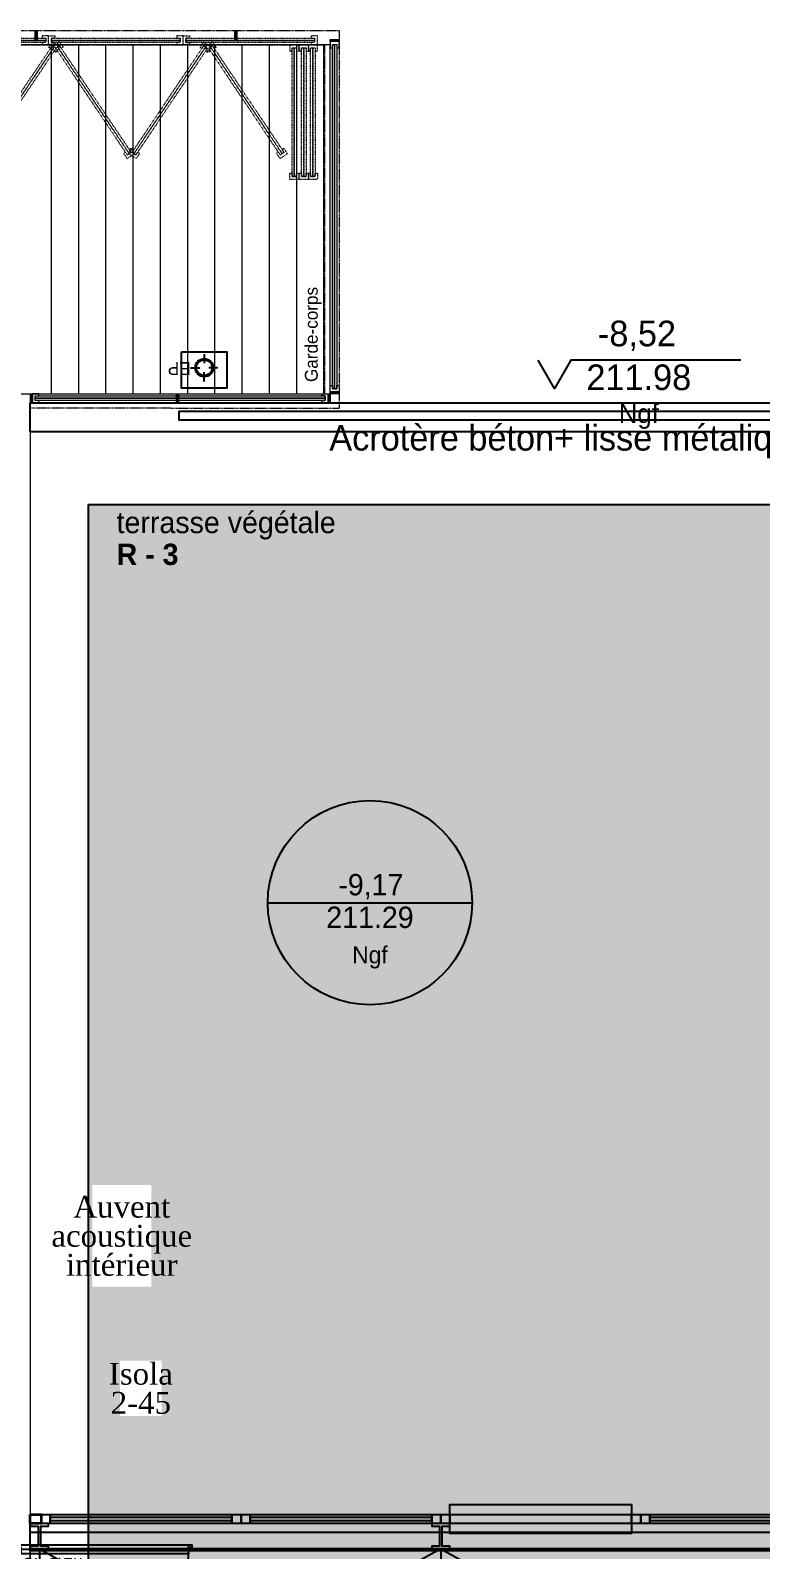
# Model space of a CAD drawing. Header units: centimetres. Extents: x 1724 to 19617, y -6503 to 8072.
# Drawn here: x 7639 to 8041, y 4278 to 5114 of the extents above; entities that cross this region are included whole.
import ezdxf

# ---------------------------------------------------------------- set-up
doc = ezdxf.new("R2010")
doc.units = ezdxf.units.CM
for name, pattern in [('ACAD_ISO03W100', [0.295276, 0.11811, -0.177165]), ('INTERROMPU2', [0.75, 0.5, -0.25]), ('Style de ligne -13', [0.147638, 0.098425, -0.049213]), ('Style de ligne -15', [2.08328, 1.25, -0.41656, 0.13886, -0.27786])]:
    doc.linetypes.add(name, pattern=pattern)
doc.layers.add('B BATI-lumon', color=252, linetype='Continuous', lineweight=20)
doc.layers.add('B GÈnÈral', color=7, linetype='Continuous', lineweight=5)
for name, color, linetype in [('B GÈnÈral_Hatch', 252, 'Continuous'), ('B Général', 252, 'Continuous'), ('C ANNOTATIONS-niveaux', 252, 'Continuous'), ('C ANNOTATIONS-prestations', 252, 'Continuous'), ('C ANNOTATIONS-texte', 252, 'Continuous'), ('D SURFACES-shab', 252, 'Continuous'), ('prlm-VMC', 93, 'Continuous')]:
    doc.layers.add(name, color=color, linetype=linetype)
doc.styles.add('Eurostile', font='Eurosti.TTF')
doc.styles.add('prlm-vmc', font='pala.ttf', dxfattribs={"height": 14})
pattern_1 = [(45, (0, 0), (2.42535, -2.64583), [])]

# ---------------------------------------------------------------- blocks, each defined once
blk = doc.blocks.new('A n0.PV 93.204')
at = {"layer": 'B GÈnÈral_Hatch', "linetype": 'Continuous'}
h = blk.add_hatch(dxfattribs=at)
h.set_pattern_fill('50_BETON', color=256, style=0, pattern_type=2)
h.set_pattern_definition(pattern_1)
edge = h.paths.add_edge_path()
edge.add_line((-51.6, -8.95), (-50.94, -8.37))
edge.add_line((-50.94, -8.37), (-50.93, -8.36))
edge.add_arc((-50.79, -8.52), 0.2, 48.99091, 131.00909, ccw=False)
edge.add_line((-50.66, -8.36), (-50.65, -8.37))
edge.add_line((-50.65, -8.37), (-50.1, -8.86))
edge.add_line((-50.1, -8.86), (-50.1, -8.86))
edge.add_arc((-50.06, -8.82), 0.05, 228.99091, 270)
edge.add_line((-50.06, -8.87), (-50.06, -8.87))
edge.add_line((-50.06, -8.87), (-46.7, -8.87))
edge.add_line((-46.7, -8.87), (-46.69, -8.87))
edge.add_arc((-46.69, -8.83), 0.0435, 270, 360)
edge.add_line((-46.65, -8.83), (-46.65, 2.7))
edge.add_arc((-46.48, 2.7), 0.174, 90, 180, ccw=False)
edge.add_line((-46.48, 2.87), (-46.45, 2.87))
edge.add_line((-46.45, 2.87), (-44.9, 2.87))
edge.add_line((-44.9, 2.87), (-44.89, 2.87))
edge.add_arc((-44.89, 2.91), 0.0435, 270, 360)
edge.add_line((-44.85, 2.91), (-44.85, 5.96))
edge.add_arc((-44.89, 5.96), 0.0435, 0, 90)
edge.add_line((-44.89, 6), (-44.9, 6))
edge.add_line((-44.9, 6), (-46.45, 6))
edge.add_line((-46.45, 6), (-46.48, 6))
edge.add_arc((-46.48, 6.17), 0.174, 180, 270, ccw=False)
edge.add_line((-46.65, 6.17), (-46.65, 8.83))
edge.add_arc((-46.69, 8.83), 0.0435, 0, 90)
edge.add_line((-46.69, 8.87), (-46.7, 8.87))
edge.add_line((-46.7, 8.87), (-50.06, 8.87))
edge.add_line((-50.06, 8.87), (-50.06, 8.87))
edge.add_arc((-50.06, 8.82), 0.05, 90, 131.00909)
edge.add_line((-50.1, 8.86), (-50.1, 8.86))
edge.add_line((-50.1, 8.86), (-50.65, 8.37))
edge.add_line((-50.65, 8.37), (-50.66, 8.37))
edge.add_arc((-50.79, 8.52), 0.2, 233.09668, 311.00909, ccw=False)
edge.add_line((-50.91, 8.36), (-50.92, 8.36))
edge.add_line((-50.92, 8.36), (-51.44, 8.81))
edge.add_line((-51.44, 8.81), (-51.44, 8.81))
edge.add_line((-51.44, 8.81), (-51.6, 8.95))
edge.add_line((-51.6, 8.95), (-51.6, -8.95))
h = blk.add_hatch(dxfattribs=at)
h.set_pattern_fill('50_BETON', color=256, style=0, pattern_type=2)
h.set_pattern_definition(pattern_1)
edge = h.paths.add_edge_path()
edge.add_line((51.6, -8.95), (50.94, -8.37))
edge.add_line((50.94, -8.37), (50.93, -8.36))
edge.add_arc((50.79, -8.52), 0.2, 48.99091, 131.00909)
edge.add_line((50.66, -8.36), (50.65, -8.37))
edge.add_line((50.65, -8.37), (50.1, -8.86))
edge.add_line((50.1, -8.86), (50.1, -8.86))
edge.add_arc((50.06, -8.82), 0.05, 270, 311.00909, ccw=False)
edge.add_line((50.06, -8.87), (50.06, -8.87))
edge.add_line((50.06, -8.87), (46.7, -8.87))
edge.add_line((46.7, -8.87), (46.69, -8.87))
edge.add_arc((46.69, -8.83), 0.0435, 180, 270, ccw=False)
edge.add_line((46.65, -8.83), (46.65, 2.7))
edge.add_arc((46.48, 2.7), 0.174, 0, 90)
edge.add_line((46.48, 2.87), (46.45, 2.87))
edge.add_line((46.45, 2.87), (44.9, 2.87))
edge.add_line((44.9, 2.87), (44.89, 2.87))
edge.add_arc((44.89, 2.91), 0.0435, 180, 270, ccw=False)
edge.add_line((44.85, 2.91), (44.85, 5.96))
edge.add_arc((44.89, 5.96), 0.0435, 90, 180, ccw=False)
edge.add_line((44.89, 6), (44.9, 6))
edge.add_line((44.9, 6), (46.45, 6))
edge.add_line((46.45, 6), (46.48, 6))
edge.add_arc((46.48, 6.17), 0.174, 270, 360)
edge.add_line((46.65, 6.17), (46.65, 8.83))
edge.add_arc((46.69, 8.83), 0.0435, 90, 180, ccw=False)
edge.add_line((46.69, 8.87), (46.7, 8.87))
edge.add_line((46.7, 8.87), (50.06, 8.87))
edge.add_line((50.06, 8.87), (50.06, 8.87))
edge.add_arc((50.06, 8.82), 0.05, 48.99091, 90, ccw=False)
edge.add_line((50.1, 8.86), (50.1, 8.86))
edge.add_line((50.1, 8.86), (50.65, 8.37))
edge.add_line((50.65, 8.37), (50.66, 8.37))
edge.add_arc((50.79, 8.52), 0.2, 228.99091, 306.90332)
edge.add_line((50.91, 8.36), (50.92, 8.36))
edge.add_line((50.92, 8.36), (51.44, 8.81))
edge.add_line((51.44, 8.81), (51.44, 8.81))
edge.add_line((51.44, 8.81), (51.6, 8.95))
edge.add_line((51.6, 8.95), (51.6, -8.95))
at = {"layer": 'B Général', "linetype": 'Continuous'}
for p, q in [((47.5, 12), (47.64, 104)), ((48.51, 104), (50.01, 104))]:
    blk.add_line(p, q, dxfattribs=at)
at = {"layer": 'B Général', "linetype": 'Style de ligne -13', "ltscale": 25.4}
for p, q in [((46.7, 9), (-46.7, 9)), ((46.7, -9), (-46.7, -9))]:
    blk.add_line(p, q, dxfattribs=at)
at = {"layer": 'B Général', "linetype": 'Continuous', "flags": 128}
for points in [[(45, 12), (48.5, 12), (48.5, 10), (50, 10), (50.01, 106), (48.51, 106), (48.51, 104), (45.01, 104)], [(0, -20.5), (-14, -41.85), (14, -41.85)]]:
    blk.add_lwpolyline(points, close=True, dxfattribs=at)
for points in [[(-46.5, 8.83), (-46.5, 6.17, 0.414214), (-46.46, 6.13), (-46.45, 6.13), (-44.9, 6.13), (-44.87, 6.13, -0.414214), (-44.7, 5.96), (-44.7, 2.91, -0.414214), (-44.87, 2.74), (-44.9, 2.74), (-46.45, 2.74), (-46.46, 2.74, 0.414214), (-46.5, 2.7), (-46.5, -8.83, -0.414214), (-46.67, -9), (-46.7, -9), (-50.06, -9), (-50.07, -9, -0.18087), (-50.2, -8.95), (-50.2, -8.95), (-50.76, -8.47), (-50.76, -8.46, 0.373975), (-50.83, -8.46), (-50.83, -8.47), (-51.49, -9.04), (-51.6, -8.95), (-50.94, -8.37), (-50.93, -8.36, -0.373975), (-50.66, -8.36), (-50.65, -8.37), (-50.1, -8.86), (-50.1, -8.86, 0.18087), (-50.06, -8.87), (-50.06, -8.87), (-46.7, -8.87), (-46.69, -8.87, 0.414214), (-46.65, -8.83), (-46.65, 2.7, -0.414214), (-46.48, 2.87), (-46.45, 2.87), (-44.9, 2.87), (-44.89, 2.87, 0.414214), (-44.85, 2.91), (-44.85, 5.96, 0.414214), (-44.89, 6), (-44.9, 6), (-46.45, 6), (-46.48, 6, -0.414214), (-46.65, 6.17), (-46.65, 8.83, 0.414214), (-46.69, 8.87), (-46.7, 8.87), (-50.06, 8.87), (-50.06, 8.87, 0.18087), (-50.1, 8.86), (-50.1, 8.86), (-50.65, 8.37), (-50.66, 8.37, -0.353689), (-50.91, 8.36), (-50.92, 8.36), (-51.44, 8.81), (-51.44, 8.81), (-51.6, 8.95), (-51.49, 9.04), (-50.88, 8.51, 0.385556), (-50.77, 8.46), (-50.76, 8.47), (-50.2, 8.95), (-50.2, 8.95, -0.18087), (-50.07, 9), (-50.06, 9), (-46.7, 9), (-46.67, 9, -0.414214)], [(46.5, 8.83), (46.5, 6.17, -0.414214), (46.46, 6.13), (46.45, 6.13), (44.9, 6.13), (44.87, 6.13, 0.414214), (44.7, 5.96), (44.7, 2.91, 0.414214), (44.87, 2.74), (44.9, 2.74), (46.45, 2.74), (46.46, 2.74, -0.414214), (46.5, 2.7), (46.5, -8.83, 0.414214), (46.67, -9), (46.7, -9), (50.06, -9), (50.07, -9, 0.18087), (50.2, -8.95), (50.2, -8.95), (50.76, -8.47), (50.76, -8.46, -0.373975), (50.83, -8.46), (50.83, -8.47), (51.49, -9.04), (51.6, -8.95), (50.94, -8.37), (50.93, -8.36, 0.373975), (50.66, -8.36), (50.65, -8.37), (50.1, -8.86), (50.1, -8.86, -0.18087), (50.06, -8.87), (50.06, -8.87), (46.7, -8.87), (46.69, -8.87, -0.414214), (46.65, -8.83), (46.65, 2.7, 0.414214), (46.48, 2.87), (46.45, 2.87), (44.9, 2.87), (44.89, 2.87, -0.414214), (44.85, 2.91), (44.85, 5.96, -0.414214), (44.89, 6), (44.9, 6), (46.45, 6), (46.48, 6, 0.414214), (46.65, 6.17), (46.65, 8.83, -0.414214), (46.69, 8.87), (46.7, 8.87), (50.06, 8.87), (50.06, 8.87, -0.18087), (50.1, 8.86), (50.1, 8.86), (50.65, 8.37), (50.66, 8.37, 0.353689), (50.91, 8.36), (50.92, 8.36), (51.44, 8.81), (51.44, 8.81), (51.6, 8.95), (51.49, 9.04), (50.88, 8.51, -0.385556), (50.77, 8.46), (50.76, 8.47), (50.2, 8.95), (50.2, 8.95, 0.18087), (50.07, 9), (50.06, 9), (46.7, 9), (46.67, 9, 0.414214)]]:
    blk.add_lwpolyline(points, format="xyb", close=True, dxfattribs=at)
at = {"layer": 'B Général', "linetype": 'Continuous'}
blk.add_circle((48.5, 9.5), 0.5, dxfattribs=at)
blk.add_arc((48.5, 9.5), 94.5, 90, 181.23226, dxfattribs=at)
at = {"layer": 'C ANNOTATIONS-prestations', "insert": (25.19, 12.23), "char_height": 7.049, "attachment_point": 1, "rotation": 90, "line_spacing_factor": 0.895453, "style": 'Eurostile'}
blk.add_mtext('PV 93*204\\PCF 1/2h', dxfattribs=at)
blk = doc.blocks.new('B n0.Groupe-3-1')
at = {"layer": 'B GÈnÈral_Hatch', "linetype": 'Continuous'}
h = blk.add_hatch(dxfattribs=at)
h.set_pattern_fill('H_BETON', color=256, style=0, pattern_type=2)
h.set_pattern_definition([(-142.125016, (18.52, 3.53), (43.711712, -46.2287), [20.111606, -70.00223]), (-46.60301, (18.52, 3.53), (74.898574, 50.106956), [10.136317, -53.486058]), (-168.134205, (25.97, -3.92), (43.228758, -46.146754), [23.831505, -66.28233]), (-45, (74.487, 21.94), (26.147215, 36.693991), [3.741977, -41.314941]), (28.99596, (32.19, 40.13), (42.295787, -18.189762), [4.249871, -37.596046]), (-23.19859, (33.07, 39.688), (10.649274, 43.780348), [6.716635, -38.340283]), (-45.273068, (35.91, 42.19), (26.321799, 36.568959), [6.623501, -39.417796]), (-170.53768, (0, 0), (58.64547, -170.41925), [10.72895, -169.49872]), (-107.353786, (-22.49, 19.844), (44.637211, -6.135573), [7.392084, -37.664834]), (-54.46244, (-22.49, 19.844), (45.861128, -6.173661), [7.586823, -37.470095]), (179.84497, (-18.991, 13.656), (41.80673, -21.85841), [5.2623915, -34.296323])])
h.paths.add_polyline_path([(117978.58, -121114.33), (118371.01, -121114.33), (118371.01, -122656.33), (117978.58, -122656.33)])
at = {"layer": 'B Général', "linetype": 'Continuous', "lineweight": 20, "flags": 128}
for points in [[(118410.58, -122696.33), (118410.58, -121074.33), (117946.58, -121074.33), (117946.58, -122450.33), (117938.58, -122450.33), (117938.58, -122696.33)], [(117978.58, -122656.33), (117978.58, -121114.33), (118371.01, -121114.33), (118371.01, -122656.33)]]:
    blk.add_lwpolyline(points, close=True, dxfattribs=at)
at = {"layer": 'B Général', "linetype": 'Continuous', "flags": 128}
blk.add_lwpolyline([(117978.58, -121114.33), (118371.01, -121114.33), (118371.01, -122656.33), (117978.58, -122656.33)], close=True, dxfattribs=at)
blk = doc.blocks.new('B n0.Alti BAT B TERRASSE R-3')
at = {"layer": 'C ANNOTATIONS-niveaux', "linetype": 'Continuous'}
blk.add_line((-56.75, -0.5), (55.75, -0.5), dxfattribs=at)
blk.add_circle((-0.5, -0.5), 56.25, dxfattribs=at)
at = {"layer": 'C ANNOTATIONS-niveaux', "attachment_point": 2, "rotation": 0, "line_spacing_factor": 0.894578, "style": 'Eurostile'}
for s, insert, char_height in [('-9,17', (0, 15.29), 11.759), ('211.29', (-0.5, -2.68), 11.759), ('Ngf', (-0.5, -24.52), 9.407)]:
    blk.add_mtext(s, dxfattribs=dict(at, insert=insert, char_height=char_height))
blk = doc.blocks.new('B n0.EP')
at = {"layer": 'B Général', "linetype": 'Continuous'}
for p, q in [((-7.5, 0), (-2.5, 0)), ((0, 7.5), (0, 2.5)), ((7.5, 0), (2.5, 0)), ((0, -7.5), (0, -2.5))]:
    blk.add_line(p, q, dxfattribs=at)
at = {"layer": 'B Général', "linetype": 'Continuous', "flags": 128}
for points in [[(-5, 0, -1), (5, 0, -1)], [(-4.33, 0, -1), (4.33, 0, -1)]]:
    blk.add_lwpolyline(points, format="xyb", close=True, dxfattribs=at)
at = {"layer": 'C ANNOTATIONS-prestations', "insert": (7.5, 3.99), "char_height": 7.056, "attachment_point": 1, "line_spacing_factor": 0.894578, "style": 'Eurostile'}
blk.add_mtext('EP', dxfattribs=at)
blk = doc.blocks.new('B n0.Groupe-12-1')
at = {"layer": 'B Général', "linetype": 'Continuous', "flags": 128}
blk.add_lwpolyline([(118029.83, -121030.2), (118054.83, -121030.2), (118054.83, -121050.2), (118029.83, -121050.2)], close=True, dxfattribs=at)
at = {"layer": 'B Général', "rotation": 180}
blk.add_blockref('B n0.EP', (118042.33, -121038.95), dxfattribs=at)
blk = doc.blocks.new('B n0.Groupe-38-1')
at = {"layer": 'B Général', "linetype": 'Continuous', "flags": 128}
blk.add_lwpolyline([(118337.8, -121034.77), (118244.07, -121034.77), (118235.09, -121050.33), (118226.12, -121034.77)], dxfattribs=at)
at = {"layer": 'C ANNOTATIONS-niveaux', "attachment_point": 2, "rotation": 360, "line_spacing_factor": 0.894578, "style": 'Eurostile'}
for s, insert, char_height in [('-8,52', (118280.55, -121013.04), 14.111), ('211.98', (118281.55, -121037.17), 14.111), ('Ngf', (118281.55, -121058.85), 10.583)]:
    blk.add_mtext(s, dxfattribs=dict(at, insert=insert, char_height=char_height))
blk = doc.blocks.new('B n0.Groupe-46-1')
at = {"layer": 'B Général', "linetype": 'Continuous', "flags": 128}
for points in [[(118726.58, -122716.29), (117938.58, -122716.29), (117938.58, -122696.33), (118410.58, -122696.33), (118410.58, -121074.33), (117946.58, -121074.33), (117946.58, -121058.33), (118726.58, -121058.33), (118726.58, -121074.33), (118426.58, -121074.33), (118426.58, -122696.33), (118726.58, -122696.33)], [(118726.58, -121891.73), (118726.58, -121896.73), (118422.79, -121896.74), (118422.79, -122706.33), (118722.58, -122706.33), (118722.58, -122711.33), (117938.58, -122711.33), (117938.58, -122706.33), (118417.37, -122706.33), (118417.37, -121067.83), (118028.58, -121067.83), (118028.58, -121062.83), (118726.58, -121062.83), (118726.58, -121067.83), (118422.79, -121067.83), (118422.79, -121891.74)]]:
    blk.add_lwpolyline(points, close=True, dxfattribs=at)
at = {"layer": 'B Général'}
for name in ['B n0.Groupe-38-1', 'B n0.Groupe-12-1', 'B n0.Groupe-3-1']:
    blk.add_blockref(name, (0, 0), dxfattribs=at)
at = {"layer": 'C ANNOTATIONS-niveaux'}
blk.add_blockref('B n0.Alti BAT B TERRASSE R-3', (118134.05, -121332.96), dxfattribs=at)
at = {"layer": 'B Général', "insert": (118111.18, -121070.46), "char_height": 14.1111, "attachment_point": 1, "line_spacing_factor": 0.894578, "style": 'Eurostile'}
blk.add_mtext('Acrotère béton+ lisse métalique', dxfattribs=at)
at = {"layer": 'C ANNOTATIONS-texte', "insert": (117994.08, -121118.27), "char_height": 11.7593, "width": 402.5158, "attachment_point": 1, "line_spacing_factor": 0.894578, "style": 'Eurostile'}
blk.add_mtext('terrasse végétale \\P{\\fEurostile|b1|i0|c0|p0;R - 3}', dxfattribs=at)
blk = doc.blocks.new('B n0.Groupe-116-1')
at = {"layer": 'B GÈnÈral_Hatch', "linetype": 'Continuous'}
h = blk.add_hatch(dxfattribs=at)
h.set_pattern_fill('PLATELAGE BOIS', color=256, angle=90, style=0, pattern_type=2)
h.set_pattern_definition([(180, (118571.579, -121750.306), (1e-15, 17), [])])
h.paths.add_polyline_path([(117946.58, -121675.23), (119272.58, -121675.23), (119272.58, -121823.73), (117946.58, -121823.73)])
at = {"layer": 'B Général', "linetype": 'Continuous'}
for p, q in [((117951.58, -121689.23), (117951.58, -121811.23)), ((118172.57, -121689.23), (118172.58, -121811.23))]:
    blk.add_line(p, q, dxfattribs=at)
at = {"layer": 'B Général', "linetype": 'Style de ligne -15', "ltscale": 25.4}
for p, q in [((117951.58, -121689.23), (118172.58, -121811.23)), ((118172.58, -121689.23), (117951.58, -121811.23)), ((118172.58, -121689.23), (118392.58, -121811.23))]:
    blk.add_line(p, q, dxfattribs=at)
at = {"layer": 'B Général', "linetype": 'Continuous', "lineweight": 18, "flags": 128}
blk.add_lwpolyline([(117946.58, -121675.23), (119272.58, -121675.23), (119272.58, -121823.73), (117946.58, -121823.73)], close=True, dxfattribs=at)
at = {"layer": 'B Général', "linetype": 'Continuous', "flags": 128}
for points in [[(117956.58, -121675.23), (117946.58, -121675.23), (117946.58, -121676.73), (117950.83, -121676.73), (117950.83, -121687.73), (117946.58, -121687.73), (117946.58, -121689.23), (117956.58, -121689.23), (117956.58, -121687.73), (117952.33, -121687.73), (117952.33, -121676.73), (117956.58, -121676.73)], [(118177.58, -121675.23), (118167.58, -121675.23), (118167.58, -121676.73), (118171.83, -121676.73), (118171.83, -121687.73), (118167.58, -121687.73), (118167.58, -121689.23), (118177.58, -121689.23), (118177.58, -121687.73), (118173.33, -121687.73), (118173.33, -121676.73), (118177.58, -121676.73)], [(117946.58, -121690.23), (117946.58, -121689.23), (119277.59, -121689.23), (119277.59, -121690.23)]]:
    blk.add_lwpolyline(points, close=True, dxfattribs=at)
blk = doc.blocks.new('B n0.naco')
at = {"layer": 'B Général', "linetype": 'Continuous', "flags": 128}
for points in [[(-50, 2.5), (-50, -2.5), (-55, -2.5), (-55, 2.5)], [(50, 8), (50, -8), (-50, -8), (-50, 8)], [(-49.94, 2.5), (50, 2.5), (50, -2.5), (-49.94, -2.5)], [(55, 2.5), (55, -2.5), (50, -2.5), (50, 2.5)]]:
    blk.add_lwpolyline(points, close=True, dxfattribs=at)
blk = doc.blocks.new('B n0.Groupe-117-1')
at = {"layer": 'B Général', "linetype": 'Continuous', "flags": 128}
for points in [[(-50, 2.5), (-50, -2.5), (-55, -2.5), (-55, 2.5)], [(-50, 2.5), (50, 2.5), (50, -2.5), (-50, -2.5)], [(50, 1), (50, -1), (-50, -1), (-50, 1)], [(55, 2.5), (55, -2.5), (50, -2.5), (50, 2.5)]]:
    blk.add_lwpolyline(points, close=True, dxfattribs=at)
blk = doc.blocks.new('B n0.chassis fixe passerelle')
at = {"layer": 'B Général'}
blk.add_blockref('B n0.Groupe-117-1', (0, 0), dxfattribs=at)
blk = doc.blocks.new('B n0.Groupe-120-1')
at = {"layer": 'B Général'}
for name, p in [('B n0.naco', (118227.59, -121672.73)), ('B n0.chassis fixe passerelle', (118007.58, -121672.73)), ('B n0.chassis fixe passerelle', (118117.58, -121672.73)), ('B n0.chassis fixe passerelle', (118337.58, -121672.73))]:
    blk.add_blockref(name, p, dxfattribs=at)
blk = doc.blocks.new('B n0.Groupe-121-1')
at = {"layer": 'B Général', "linetype": 'Continuous', "flags": 128}
blk.add_lwpolyline([(117946.58, -121670.23), (119277.59, -121670.23), (119277.59, -121689.22), (117946.58, -121689.22)], close=True, dxfattribs=at)
at = {"layer": 'B Général', "linetype": 'Continuous', "lineweight": 35, "flags": 128}
blk.add_lwpolyline([(117946.58, -121670.23), (117952.58, -121670.23), (117952.58, -121675.23), (117946.58, -121675.23)], close=True, dxfattribs=at)
at = {"layer": 'B Général'}
for name in ['B n0.Groupe-120-1', 'B n0.Groupe-116-1']:
    blk.add_blockref(name, (0, 0), dxfattribs=at)
blk = doc.blocks.new('Groupe-3-1')
at = {"layer": 'B Général', "color": 7, "linetype": 'Continuous', "lineweight": 5}
for p, q in [((7649.89, 5109.39), (7649.89, 4917.38)), ((7664.89, 5109.39), (7664.89, 4917.38)), ((7679.89, 5109.39), (7679.89, 4917.38)), ((7694.89, 5109.39), (7694.89, 4917.38)), ((7709.89, 5109.39), (7709.89, 4917.38)), ((7724.89, 5109.39), (7724.89, 4917.38)), ((7739.89, 5109.39), (7739.89, 4917.38)), ((7754.89, 5109.39), (7754.89, 4917.38)), ((7769.89, 5109.39), (7769.89, 4917.38)), ((7784.89, 5109.39), (7784.89, 4917.38)), ((7799.89, 5109.39), (7799.89, 4917.38))]:
    blk.add_line(p, q, dxfattribs=at)
at = {"layer": 'B Général', "color": 7, "linetype": 'Continuous', "lineweight": 13, "flags": 128}
blk.add_lwpolyline([(7803.47, 4917.39), (7803.47, 5109.39), (6209.57, 5109.39), (6209.89, 4917.39), (7638.48, 4917.39)], close=True, dxfattribs=at)
blk = doc.blocks.new('Groupe-10-1')
at = {"layer": 'B BATI-lumon', "linetype": 'ACAD_ISO03W100', "lineweight": 5, "flags": 128}
for points in [[(7574.52, 5114.39), (7578.02, 5114.39), (7578.02, 5113.15), (7576.1, 5113.15), (7576.1, 5110.65), (7578.02, 5110.65), (7578.02, 5109.39), (7574.52, 5109.39), (7574.52, 5113.39), (7574.52, 5113.39)], [(7576.1, 5113.15), (7646.95, 5113.15), (7646.95, 5111.9), (7576.1, 5111.9)], [(7576.1, 5111.9), (7646.95, 5111.9), (7646.95, 5110.65), (7576.1, 5110.65)], [(7648.52, 5114.39), (7645.02, 5114.39), (7645.02, 5113.15), (7646.95, 5113.15), (7646.95, 5110.65), (7645.02, 5110.65), (7645.02, 5109.39), (7648.52, 5109.39), (7648.52, 5113.39), (7648.52, 5113.39)]]:
    blk.add_lwpolyline(points, close=True, dxfattribs=at)
blk = doc.blocks.new('Groupe-11-1')
at = {"layer": 'B BATI-lumon', "linetype": 'ACAD_ISO03W100', "lineweight": 5, "flags": 128}
for points in [[(7648.52, 5114.39), (7652.02, 5114.39), (7652.02, 5113.15), (7650.1, 5113.15), (7650.1, 5110.65), (7652.02, 5110.65), (7652.02, 5109.39), (7648.52, 5109.39), (7648.52, 5113.39), (7648.52, 5113.39)], [(7650.1, 5113.15), (7720.95, 5113.15), (7720.95, 5111.9), (7650.1, 5111.9)], [(7650.1, 5111.9), (7720.95, 5111.9), (7720.95, 5110.65), (7650.1, 5110.65)], [(7722.52, 5114.39), (7719.02, 5114.39), (7719.02, 5113.15), (7720.95, 5113.15), (7720.95, 5110.65), (7719.02, 5110.65), (7719.02, 5109.39), (7722.52, 5109.39), (7722.52, 5113.39), (7722.52, 5113.39)]]:
    blk.add_lwpolyline(points, close=True, dxfattribs=at)
blk = doc.blocks.new('Groupe-12-1')
at = {"layer": 'B BATI-lumon', "linetype": 'ACAD_ISO03W100', "lineweight": 5, "flags": 128}
for points in [[(7722.52, 5114.39), (7726.02, 5114.39), (7726.02, 5113.15), (7724.1, 5113.15), (7724.1, 5110.65), (7726.02, 5110.65), (7726.02, 5109.39), (7722.52, 5109.39), (7722.52, 5113.39), (7722.52, 5113.39)], [(7724.1, 5113.15), (7794.95, 5113.15), (7794.95, 5111.9), (7724.1, 5111.9)], [(7724.1, 5111.9), (7794.95, 5111.9), (7794.95, 5110.65), (7724.1, 5110.65)], [(7796.52, 5114.39), (7793.02, 5114.39), (7793.02, 5113.15), (7794.95, 5113.15), (7794.95, 5110.65), (7793.02, 5110.65), (7793.02, 5109.39), (7796.52, 5109.39), (7796.52, 5113.39), (7796.52, 5113.39)]]:
    blk.add_lwpolyline(points, close=True, dxfattribs=at)
blk = doc.blocks.new('Groupe-13-1')
at = {"layer": 'B BATI-lumon', "linetype": 'ACAD_ISO03W100', "lineweight": 5, "flags": 128}
for points in [[(7791.52, 5109.39), (7791.52, 5105.89), (7792.77, 5105.89), (7792.77, 5107.81), (7795.27, 5107.81), (7795.27, 5105.89), (7796.52, 5105.89), (7796.52, 5109.39), (7792.53, 5109.39), (7792.53, 5109.39)], [(7792.77, 5036.97), (7792.77, 5107.81), (7794.02, 5107.81), (7794.02, 5036.97)], [(7794.02, 5036.97), (7794.02, 5107.81), (7795.27, 5107.81), (7795.27, 5036.97)], [(7791.52, 5035.39), (7791.52, 5038.89), (7792.77, 5038.89), (7792.77, 5036.97), (7795.27, 5036.97), (7795.27, 5038.89), (7796.52, 5038.89), (7796.52, 5035.39), (7792.53, 5035.39), (7792.53, 5035.39)]]:
    blk.add_lwpolyline(points, close=True, dxfattribs=at)
blk = doc.blocks.new('Groupe-17-1')
at = {"layer": 'B BATI-lumon', "linetype": 'ACAD_ISO03W100', "lineweight": 5, "flags": 128}
for points in [[(7786.52, 5109.39), (7786.52, 5105.89), (7787.77, 5105.89), (7787.77, 5107.81), (7790.27, 5107.81), (7790.27, 5105.89), (7791.52, 5105.89), (7791.52, 5109.39), (7787.53, 5109.39), (7787.53, 5109.39)], [(7787.77, 5036.97), (7787.77, 5107.81), (7789.02, 5107.81), (7789.02, 5036.97)], [(7789.02, 5036.97), (7789.02, 5107.81), (7790.27, 5107.81), (7790.27, 5036.97)], [(7786.52, 5035.39), (7786.52, 5038.89), (7787.77, 5038.89), (7787.77, 5036.97), (7790.27, 5036.97), (7790.27, 5038.89), (7791.52, 5038.89), (7791.52, 5035.39), (7787.53, 5035.39), (7787.53, 5035.39)]]:
    blk.add_lwpolyline(points, close=True, dxfattribs=at)
blk = doc.blocks.new('Groupe-18-1')
at = {"layer": 'B BATI-lumon', "linetype": 'ACAD_ISO03W100', "lineweight": 5, "flags": 128}
for points in [[(7781.27, 5109.39), (7781.27, 5105.89), (7782.52, 5105.89), (7782.52, 5107.81), (7785.02, 5107.81), (7785.02, 5105.89), (7786.27, 5105.89), (7786.27, 5109.39), (7782.28, 5109.39), (7782.28, 5109.39)], [(7782.52, 5036.97), (7782.52, 5107.81), (7783.77, 5107.81), (7783.77, 5036.97)], [(7783.77, 5036.97), (7783.77, 5107.81), (7785.02, 5107.81), (7785.02, 5036.97)], [(7781.27, 5035.39), (7781.27, 5038.89), (7782.52, 5038.89), (7782.52, 5036.97), (7785.02, 5036.97), (7785.02, 5038.89), (7786.27, 5038.89), (7786.27, 5035.39), (7782.28, 5035.39), (7782.28, 5035.39)]]:
    blk.add_lwpolyline(points, close=True, dxfattribs=at)
blk = doc.blocks.new('Groupe-19-1')
at = {"layer": 'B BATI-lumon', "linetype": 'ACAD_ISO03W100', "lineweight": 5, "flags": 128}
for points in [[(7738.78, 5111.04), (7740.73, 5108.13), (7739.7, 5107.44), (7738.63, 5109.04), (7736.55, 5107.64), (7737.62, 5106.05), (7736.58, 5105.34), (7734.63, 5108.25), (7737.95, 5110.48), (7737.95, 5110.48)], [(7737.59, 5108.34), (7777.09, 5049.53), (7776.05, 5048.83), (7736.55, 5107.64)], [(7738.63, 5109.04), (7778.13, 5050.22), (7777.09, 5049.53), (7737.59, 5108.34)], [(7780.04, 5049.61), (7778.08, 5052.51), (7777.05, 5051.82), (7778.13, 5050.22), (7776.05, 5048.83), (7774.98, 5050.43), (7773.93, 5049.73), (7775.89, 5046.82), (7779.2, 5049.05), (7779.2, 5049.05)]]:
    blk.add_lwpolyline(points, close=True, dxfattribs=at)
blk = doc.blocks.new('Groupe-20-1')
at = {"layer": 'B BATI-lumon', "linetype": 'ACAD_ISO03W100', "lineweight": 5, "flags": 128}
for points in [[(7733.8, 5111.04), (7731.84, 5108.13), (7732.87, 5107.44), (7733.95, 5109.04), (7736.02, 5107.64), (7734.95, 5106.05), (7735.99, 5105.34), (7737.95, 5108.25), (7734.63, 5110.48), (7734.63, 5110.48)], [(7734.98, 5108.34), (7695.48, 5049.53), (7694.45, 5050.22), (7733.95, 5109.04)], [(7736.02, 5107.64), (7696.52, 5048.83), (7695.48, 5049.53), (7734.98, 5108.34)], [(7692.54, 5049.61), (7694.49, 5052.51), (7695.52, 5051.82), (7694.45, 5050.22), (7696.52, 5048.83), (7697.6, 5050.43), (7698.64, 5049.73), (7696.69, 5046.82), (7693.37, 5049.05), (7693.37, 5049.05)]]:
    blk.add_lwpolyline(points, close=True, dxfattribs=at)
blk = doc.blocks.new('Groupe-21-1')
at = {"layer": 'B BATI-lumon', "linetype": 'ACAD_ISO03W100', "lineweight": 5, "flags": 128}
for points in [[(7654.6, 5111.04), (7656.55, 5108.13), (7655.52, 5107.44), (7654.45, 5109.04), (7652.37, 5107.64), (7653.44, 5106.05), (7652.4, 5105.34), (7650.45, 5108.25), (7653.77, 5110.48), (7653.77, 5110.48)], [(7653.41, 5108.34), (7692.91, 5049.53), (7691.87, 5048.83), (7652.37, 5107.64)], [(7654.45, 5109.04), (7693.95, 5050.22), (7692.91, 5049.53), (7653.41, 5108.34)], [(7695.86, 5049.61), (7693.91, 5052.51), (7692.88, 5051.82), (7693.95, 5050.22), (7691.87, 5048.83), (7690.8, 5050.43), (7689.76, 5049.73), (7691.71, 5046.82), (7695.03, 5049.05), (7695.03, 5049.05)]]:
    blk.add_lwpolyline(points, close=True, dxfattribs=at)
blk = doc.blocks.new('Groupe-25-1')
at = {"layer": 'B BATI-lumon', "linetype": 'ACAD_ISO03W100', "lineweight": 5, "flags": 128}
for points in [[(7650.45, 5111.04), (7648.5, 5108.13), (7649.53, 5107.44), (7650.6, 5109.04), (7652.68, 5107.64), (7651.61, 5106.05), (7652.65, 5105.34), (7654.6, 5108.25), (7651.28, 5110.48), (7651.28, 5110.48)], [(7651.64, 5108.34), (7612.14, 5049.53), (7611.1, 5050.22), (7650.6, 5109.04)], [(7652.67, 5107.64), (7613.17, 5048.83), (7612.14, 5049.53), (7651.64, 5108.34)], [(7609.19, 5049.61), (7611.14, 5052.51), (7612.17, 5051.82), (7611.1, 5050.22), (7613.18, 5048.83), (7614.25, 5050.43), (7615.29, 5049.73), (7613.34, 5046.82), (7610.02, 5049.05), (7610.02, 5049.05)]]:
    blk.add_lwpolyline(points, close=True, dxfattribs=at)
blk = doc.blocks.new('Groupe-28-1')
at = {"layer": 'B BATI-lumon', "linetype": 'Continuous', "lineweight": 5, "flags": 128}
for points in [[(7803.49, 5111.29), (7803.49, 5107.79), (7804.73, 5107.79), (7804.73, 5109.72), (7807.23, 5109.72), (7807.23, 5107.79), (7808.49, 5107.79), (7808.49, 5111.29), (7804.49, 5111.29), (7804.49, 5111.29)], [(7804.73, 4920.07), (7804.73, 5109.72), (7805.98, 5109.72), (7805.98, 4920.07)], [(7805.98, 4920.07), (7805.98, 5109.72), (7807.23, 5109.72), (7807.23, 4920.07)], [(7803.47, 4918.49), (7803.47, 4921.99), (7804.71, 4921.99), (7804.71, 4920.07), (7807.22, 4920.07), (7807.22, 4921.99), (7808.47, 4921.99), (7808.47, 4918.49), (7804.47, 4918.49), (7804.47, 4918.49)]]:
    blk.add_lwpolyline(points, close=True, dxfattribs=at)
blk = doc.blocks.new('Groupe-29-1')
at = {"layer": 'B BATI-lumon', "linetype": 'Continuous', "lineweight": 5, "flags": 128}
for points in [[(7639.58, 4912.39), (7643.08, 4912.39), (7643.08, 4913.63), (7641.16, 4913.63), (7641.16, 4916.13), (7643.08, 4916.13), (7643.08, 4917.39), (7639.58, 4917.39), (7639.58, 4913.39), (7639.58, 4913.39)], [(7641.16, 4916.13), (7800.8, 4916.13), (7800.8, 4914.88), (7641.16, 4914.88)], [(7641.16, 4914.88), (7800.8, 4914.88), (7800.8, 4913.63), (7641.16, 4913.63)], [(7802.37, 4912.39), (7798.87, 4912.39), (7798.87, 4913.63), (7800.8, 4913.63), (7800.8, 4916.13), (7798.87, 4916.13), (7798.87, 4917.39), (7802.37, 4917.39), (7802.37, 4913.39), (7802.37, 4913.39)]]:
    blk.add_lwpolyline(points, close=True, dxfattribs=at)
blk = doc.blocks.new('Groupe-34-1')
at = {"layer": 'B GÈnÈral', "linetype": 'Continuous', "lineweight": 0, "true_color": 0xdddddd}
for points in [[(7641.09, 5117.41), (7642.19, 5117.41), (7642.19, 5112.41), (7641.09, 5112.41)], [(7751.09, 5117.41), (7752.19, 5117.41), (7752.19, 5112.41), (7751.09, 5112.41)], [(7803.47, 5111.29), (7803.47, 5112.39), (7808.47, 5112.39), (7808.47, 5111.29)], [(7803.47, 4917.39), (7803.47, 4918.49), (7808.47, 4918.49), (7808.47, 4917.39)], [(7638.48, 4917.39), (7639.58, 4917.39), (7639.58, 4912.39), (7638.48, 4912.39)], [(7718.94, 4917.29), (7720.04, 4917.29), (7720.04, 4912.29), (7718.94, 4912.29)], [(7802.37, 4917.39), (7803.47, 4917.39), (7803.47, 4912.39), (7802.37, 4912.39)]]:
    blk.add_hatch(color=254, dxfattribs=at).paths.add_polyline_path(points)
at = {"layer": 'B Général', "color": 7, "linetype": 'INTERROMPU2', "lineweight": 5, "flags": 128}
blk.add_lwpolyline([(7638.48, 4909.39), (7638.48, 4917.39), (7800.49, 4917.28), (7800.49, 5109.28), (6209.89, 5109.39), (6209.89, 5117.39), (7808.48, 5117.28), (7808.49, 4909.28)], close=True, dxfattribs=at)
at = {"layer": 'B Général', "color": 7, "linetype": 'Continuous', "lineweight": 5, "flags": 128}
for points in [[(7641.09, 5117.41), (7642.19, 5117.41), (7642.19, 5112.41), (7641.09, 5112.41)], [(7751.09, 5117.41), (7752.19, 5117.41), (7752.19, 5112.41), (7751.09, 5112.41)], [(7803.47, 5111.29), (7803.47, 5112.39), (7808.47, 5112.39), (7808.47, 5111.29)], [(7803.47, 4917.39), (7803.47, 4918.49), (7808.47, 4918.49), (7808.47, 4917.39)], [(7638.48, 4917.39), (7639.58, 4917.39), (7639.58, 4912.39), (7638.48, 4912.39)], [(7718.94, 4917.29), (7720.04, 4917.29), (7720.04, 4912.29), (7718.94, 4912.29)], [(7802.37, 4917.39), (7803.47, 4917.39), (7803.47, 4912.39), (7802.37, 4912.39)]]:
    blk.add_lwpolyline(points, close=True, dxfattribs=at)
at = {"layer": 'B BATI-lumon'}
for name in ['Groupe-10-1', 'Groupe-25-1', 'Groupe-11-1', 'Groupe-21-1', 'Groupe-20-1', 'Groupe-12-1', 'Groupe-19-1', 'Groupe-28-1', 'Groupe-18-1', 'Groupe-17-1', 'Groupe-13-1', 'Groupe-29-1']:
    blk.add_blockref(name, (0, 0), dxfattribs=at)

msp = doc.modelspace()

# ---------------------------------------------------------------- linework, layer by layer
at = {"layer": 'D SURFACES-shab', "color": 30, "linetype": 'Continuous', "lineweight": 5, "true_color": 0xff6633, "flags": 128}
msp.add_lwpolyline([(7803.519, 4914.451), (7803.519, 5106.451), (6209.934, 5106.451), (6209.934, 4914.451), (7638.53, 4914.451)], close=True, dxfattribs=at)

# ---------------------------------------------------------------- block references
at = {"layer": 'B BATI-lumon', "color": 7}
msp.add_blockref('Groupe-34-1', (0.046, -2.938), dxfattribs=at)
at = {"layer": 'B Général'}
for name in ['B n0.Groupe-46-1', 'B n0.Groupe-121-1']:
    msp.add_blockref(name, (-110308.095, 125967.714), dxfattribs=at)
at = {"layer": 'B Général', "color": 7}
msp.add_blockref('Groupe-3-1', (0.046, -2.938), dxfattribs=at)
at = {"layer": 'B Général', "xscale": -1, "rotation": 270}
msp.add_blockref('A n0.PV 93.204', (7621.484, 4230.789), dxfattribs=at)

# ---------------------------------------------------------------- texts
at = {"layer": 'B Général', "color": 7, "insert": (7789.663, 4920.862), "char_height": 7.04867, "attachment_point": 1, "rotation": 90, "line_spacing_factor": 0.895453, "style": 'Eurostile'}
msp.add_mtext('Garde-corps', dxfattribs=at)

# ---------------------------------------------------------------- next in the draw order: texts
at = {"layer": 'prlm-VMC', "insert": (7688.843, 4450.776), "char_height": 12, "width": 20.51, "attachment_point": 5, "line_spacing_factor": 0.8, "style": 'prlm-vmc', "bg_fill": 2}
msp.add_mtext('Auvent acoustique intérieur', dxfattribs=at)
at = {"layer": 'prlm-VMC', "insert": (7699.35, 4366.833), "char_height": 12, "width": 20.51, "attachment_point": 5, "line_spacing_factor": 0.8, "style": 'prlm-vmc', "bg_fill": 3, "box_fill_scale": 1.1, "bg_fill_color": 256, "bg_fill_transparency": 0}
msp.add_mtext('Isola\\P2-45', dxfattribs=at)

doc.saveas('drawing.dxf')
